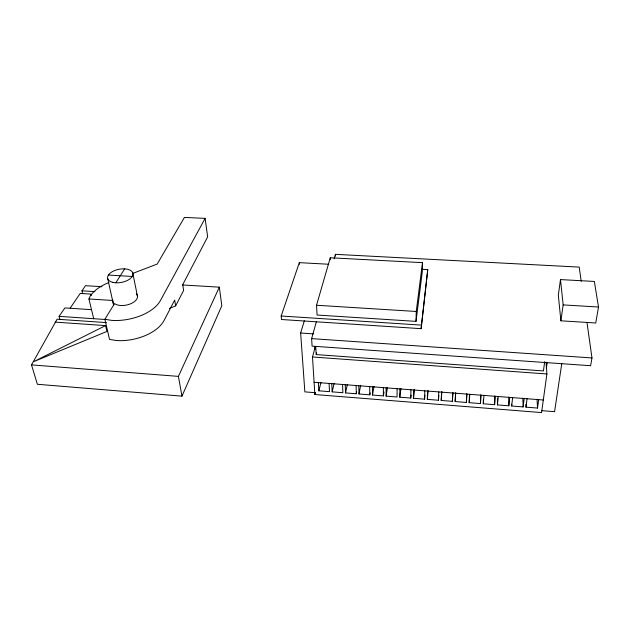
<?xml version="1.0" encoding="UTF-8"?>
<svg xmlns="http://www.w3.org/2000/svg" width="630" height="630" viewBox="0 0 630 630"><rect width="100%" height="100%" fill="white"/><g stroke="black" fill="none" stroke-linecap="round" stroke-linejoin="round"><path stroke-width="0.94" d="M483.344 399.924L483.273 403.783L494.605 404.673L494.629 395.979M397.12 388.702L397.042 396.979L386.119 396.12L386.111 387.852M411.114 395.152L410.76 398.058L399.782 397.191L399.877 388.915M410.76 398.058L410.933 389.773M469.468 394.994L469.169 402.664L480.446 403.554L480.643 394.892M424.943 395.254L424.549 399.152L413.516 398.278L413.705 389.986M416.005 321.379L416.249 311.472L422.509 262.663L330.277 257.764L316.528 305.251L317.087 315.024L416.005 321.379L422.242 272.176L422.509 262.663M328.742 264.246L299.329 262.647L281.177 316.008L281.476 319.512L421.116 328.671L427.754 269.632L421.872 269.309M427.754 269.632L421.116 328.671M424.549 399.152L424.825 390.844M438.811 395.356L438.417 400.239L427.321 399.365L427.613 391.057M455.663 392.726L455.144 401.562L466.358 402.444L466.728 393.821M438.417 400.239L438.795 391.923M452.899 392.506L452.348 401.341L441.197 400.459L441.599 392.143M452.348 401.341L452.836 393.01M455.144 401.562L455.647 393.222M466.358 402.444L466.948 394.096M469.169 402.664L469.783 394.317M441.197 400.459L441.882 391.655M480.446 403.554L481.139 395.199M483.273 403.783L483.982 395.419M494.605 404.673L495.401 396.301M427.321 399.365L428.172 390.6M509.741 397.404L508.835 405.799L497.44 404.901L498.267 396.522M524.16 398.522L523.144 406.925L511.694 406.019L512.623 397.632M413.516 398.278L414.532 389.545M538.658 399.641L537.532 408.059L526.019 407.153L527.05 398.743M544.69 361.612L543.438 370.936L316.205 354.588L315.717 346.445M399.782 397.191L400.964 388.497M546.367 368.416L547.155 362.628M546.053 362.211L546.903 373.968L541.572 412.587L314.866 394.53L312.496 356.989L315.323 346.657M560.48 279.586L558.322 295.163L560.889 320.804L595.744 322.985L598.5 307.007L594.35 281.445L560.48 279.586L563.165 304.904L560.889 320.804M561.787 363.431L554.573 411.673L541.847 410.666M386.119 396.12L387.466 387.45M372.425 386.796L372.527 395.049L383.394 395.9L384.009 392.057M372.527 395.049L374.031 386.418M586.987 322.434L591.972 357.942L590.617 365.723L312.086 346.138L311.622 338.625L316.37 321.804M358.801 385.741L359.005 393.978L369.818 394.829L370.156 392.915M359.005 393.978L360.667 385.387M345.256 384.694L345.555 392.915L356.304 393.766L356.682 391.86M345.555 392.915L347.374 384.355M342.555 384.489L342.87 392.71L332.168 391.86L334.152 383.331M329.088 383.442L329.498 391.655L318.851 390.813L320.993 382.315M314.866 394.53L315.354 392.624M316.205 354.588L316.662 352.879M334.144 258.812L335.412 254.339L579.222 267.104L581.222 281.382M315.63 392.734L304.857 391.876L300.644 333.01L304.337 320.78M93.689 318.709L88.932 298.959L90.192 296.1A37.934 20.514 -11.3 0 1 108.911 282.484M106.533 322.607L57.109 319.221L31.5 364.888L37.383 384.276L181.968 396.144L221.823 305.755L219.334 287.162L182.306 284.941M181.968 396.144L178.408 376.378L219.334 287.162M169.423 308.456L175.66 305.873L183.645 290.367L182.716 284.681L207.656 236.833L205.112 218.382L184.425 217.413L157.193 264.088L132.568 273.467M205.112 218.382L160.414 300.549A37.934 20.514 -11.3 0 1 111.746 320.379L104.871 319.284L109.533 339.389L116.306 340.523A37.32 20.861 -11.7 0 0 164.068 320.465L174.668 300.116L175.66 305.873M104.871 319.284L114.573 303.51L115.408 304.14A12.639 6.828 -11.3 0 0 131.725 303.298A12.639 6.828 -11.3 0 0 136.293 293.84M115.818 282.799L124.653 268.868M70.269 307.991L80.199 293.423L90.665 294.076L91.421 295.423M82.656 293.611L81.971 290.816L85.475 285.681L101.997 286.697M59.968 319.654L59.086 316.355L64.906 307.92L91.24 309.661M105.572 325.6L33.713 361.644L106.927 331.443L105.572 325.6L55.117 322.111M108.407 275.05L132.221 276.452M563.165 304.904L598.5 307.007M316.528 305.251L416.249 311.472M81.971 290.816L94.854 291.619M88.932 298.959L112.691 300.478L113.739 305.204M281.177 316.008L421.218 325.096M59.086 316.355L105.848 319.536M300.644 333.01L313.401 333.884M311.622 338.625L591.972 357.942M312.496 356.989L546.903 373.968M314.094 382.284L543.312 400.003M31.5 364.888L178.408 376.378M107.722 278.641L113.613 305.164M132.757 272.885L137.387 295.887M299.329 262.647L299.447 264.324M314.835 346.382L315.008 349.272M318.37 382.615L318.851 390.813M537.036 399.255L537.532 408.059M112.636 299.431L112.691 300.478M331.774 383.654L332.168 391.86M330.277 257.764L330.356 259.639M525.9 404.224L526.019 407.153M335.412 254.339L335.483 256.087M522.829 398.152L523.144 406.925M356.092 385.529L356.304 393.766M511.654 404.082L511.694 406.019M508.694 397.065L508.835 405.799M369.692 386.584L369.818 394.829M383.371 387.639L383.394 395.9M497.44 398.128L497.44 404.901M113.038 282.413A12.868 6.686 -10.9 0 0 132.922 274.625A12.868 6.686 -10.9 0 0 114.833 270.467A12.868 6.686 -10.9 0 0 113.038 282.413"/></g></svg>
